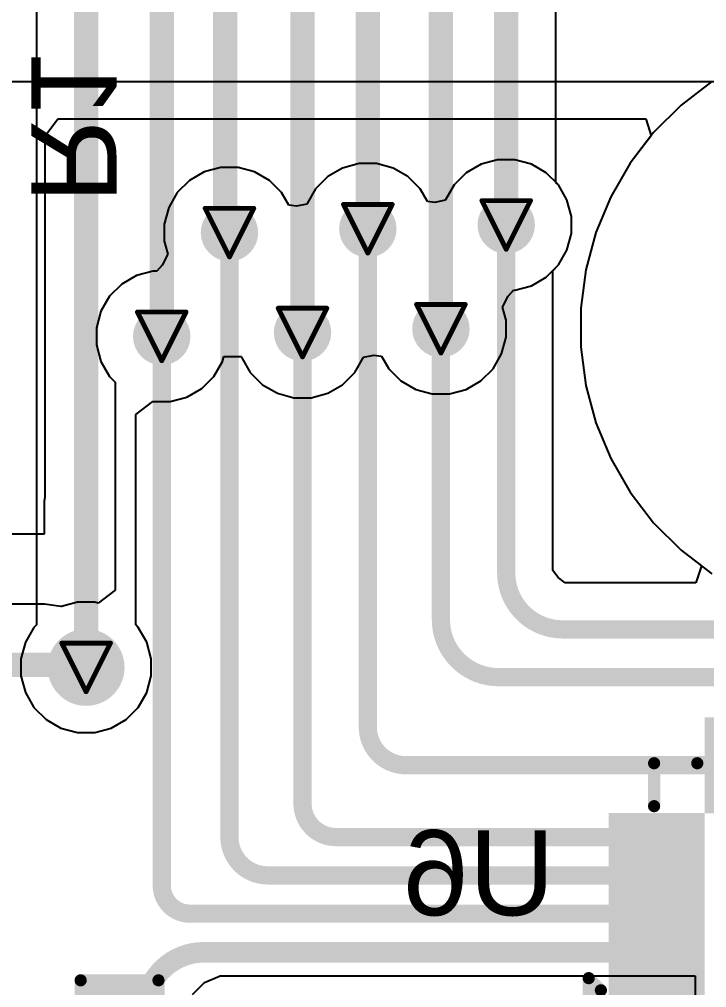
# Model space of a CAD drawing. Header units: inches. Extents: x -0.7 to 8.56, y -0.56 to 6.25.
# Drawn here: x -0.0874 to 0.1951, y 1.4007 to 1.7988 of the extents above; entities that cross this region are included whole.
import ezdxf

# ---------------------------------------------------------------- set-up
doc = ezdxf.new("R2010")
doc.units = ezdxf.units.IN
doc.header["$MEASUREMENT"] = 0
for name, color, linetype in [('Bottom Layer', 5, 'Continuous'), ('Bottom Overlay', 54, 'Continuous'), ('Bottom Paste', 16, 'Continuous'), ('Bottom Solder', 6, 'Continuous'), ('Drill Drawing', 1, 'Continuous'), ('Multi-Layer', 9, 'Continuous'), ('Top Layer', 1, 'Continuous'), ('Top Solder', 216, 'Continuous'), ('Via Holes', 16, 'Continuous')]:
    doc.layers.add(name, color=color, linetype=linetype)
doc.styles.add('Arial', font='', dxfattribs={"height": 0.2})
doc.styles.get('Arial').set_extended_font_data('Arial')

# ---------------------------------------------------------------- blocks, each defined once
blk = doc.blocks.new('20_QFN_3_3__B_47')
at = {"layer": 'Bottom Layer'}
for points in [[(-0.0374, 0.07677), (-0.02559, 0.07677), (-0.02559, 0.04528), (-0.0374, 0.04528)], [(-0.02165, 0.07677), (-0.00984, 0.07677), (-0.00984, 0.04528), (-0.02165, 0.04528)], [(-0.00591, 0.07677), (0.00591, 0.07677), (0.00591, 0.04528), (-0.00591, 0.04528)], [(0.00984, 0.07677), (0.02165, 0.07677), (0.02165, 0.04528), (0.00984, 0.04528)], [(0.02559, 0.07677), (0.0374, 0.07677), (0.0374, 0.04528), (0.02559, 0.04528)], [(-0.07677, 0.02559), (-0.07677, 0.0374), (-0.04528, 0.0374), (-0.04528, 0.02559)], [(0.04528, 0.02559), (0.04528, 0.0374), (0.07677, 0.0374), (0.07677, 0.02559)], [(-0.02953, 0.02953), (0.02953, 0.02953), (0.02953, -0.02953), (-0.02953, -0.02953)], [(-0.07677, 0.00984), (-0.07677, 0.02165), (-0.04528, 0.02165), (-0.04528, 0.00984)], [(0.04528, 0.00984), (0.04528, 0.02165), (0.07677, 0.02165), (0.07677, 0.00984)], [(-0.07677, -0.00591), (-0.07677, 0.00591), (-0.04528, 0.00591), (-0.04528, -0.00591)], [(0.04528, -0.00591), (0.04528, 0.00591), (0.07677, 0.00591), (0.07677, -0.00591)], [(-0.07677, -0.02165), (-0.07677, -0.00984), (-0.04528, -0.00984), (-0.04528, -0.02165)], [(0.04528, -0.02165), (0.04528, -0.00984), (0.07677, -0.00984), (0.07677, -0.02165)], [(-0.07677, -0.0374), (-0.07677, -0.02559), (-0.04528, -0.02559), (-0.04528, -0.0374)], [(0.04528, -0.0374), (0.04528, -0.02559), (0.07677, -0.02559), (0.07677, -0.0374)], [(-0.0374, -0.04528), (-0.02559, -0.04528), (-0.02559, -0.07677), (-0.0374, -0.07677)], [(-0.02165, -0.04528), (-0.00984, -0.04528), (-0.00984, -0.07677), (-0.02165, -0.07677)], [(-0.00591, -0.04528), (0.00591, -0.04528), (0.00591, -0.07677), (-0.00591, -0.07677)], [(0.00984, -0.04528), (0.02165, -0.04528), (0.02165, -0.07677), (0.00984, -0.07677)], [(0.02559, -0.04528), (0.0374, -0.04528), (0.0374, -0.07677), (0.02559, -0.07677)]]:
    blk.add_hatch(color=5, dxfattribs=at).paths.add_polyline_path(points)
at = {"layer": 'Bottom Paste'}
for points in [[(-0.0374, 0.07677), (-0.02559, 0.07677), (-0.02559, 0.04528), (-0.0374, 0.04528)], [(-0.02165, 0.07677), (-0.00984, 0.07677), (-0.00984, 0.04528), (-0.02165, 0.04528)], [(-0.00591, 0.07677), (0.00591, 0.07677), (0.00591, 0.04528), (-0.00591, 0.04528)], [(0.00984, 0.07677), (0.02165, 0.07677), (0.02165, 0.04528), (0.00984, 0.04528)], [(0.02559, 0.07677), (0.0374, 0.07677), (0.0374, 0.04528), (0.02559, 0.04528)], [(-0.07677, 0.02559), (-0.07677, 0.0374), (-0.04528, 0.0374), (-0.04528, 0.02559)], [(0.04528, 0.02559), (0.04528, 0.0374), (0.07677, 0.0374), (0.07677, 0.02559)], [(-0.02953, 0.02953), (0.02953, 0.02953), (0.02953, -0.02953), (-0.02953, -0.02953)], [(-0.07677, 0.00984), (-0.07677, 0.02165), (-0.04528, 0.02165), (-0.04528, 0.00984)], [(0.04528, 0.00984), (0.04528, 0.02165), (0.07677, 0.02165), (0.07677, 0.00984)], [(-0.07677, -0.00591), (-0.07677, 0.00591), (-0.04528, 0.00591), (-0.04528, -0.00591)], [(0.04528, -0.00591), (0.04528, 0.00591), (0.07677, 0.00591), (0.07677, -0.00591)], [(-0.07677, -0.02165), (-0.07677, -0.00984), (-0.04528, -0.00984), (-0.04528, -0.02165)], [(0.04528, -0.02165), (0.04528, -0.00984), (0.07677, -0.00984), (0.07677, -0.02165)], [(-0.07677, -0.0374), (-0.07677, -0.02559), (-0.04528, -0.02559), (-0.04528, -0.0374)], [(0.04528, -0.0374), (0.04528, -0.02559), (0.07677, -0.02559), (0.07677, -0.0374)], [(-0.0374, -0.04528), (-0.02559, -0.04528), (-0.02559, -0.07677), (-0.0374, -0.07677)], [(-0.02165, -0.04528), (-0.00984, -0.04528), (-0.00984, -0.07677), (-0.02165, -0.07677)], [(-0.00591, -0.04528), (0.00591, -0.04528), (0.00591, -0.07677), (-0.00591, -0.07677)], [(0.00984, -0.04528), (0.02165, -0.04528), (0.02165, -0.07677), (0.00984, -0.07677)], [(0.02559, -0.04528), (0.0374, -0.04528), (0.0374, -0.07677), (0.02559, -0.07677)]]:
    blk.add_hatch(color=16, dxfattribs=at).paths.add_polyline_path(points)
at = {"layer": 'Bottom Solder'}
for points in [[(-0.0414, 0.08077), (-0.02159, 0.08077), (-0.02159, 0.04128), (-0.0414, 0.04128)], [(-0.02565, 0.08077), (-0.00584, 0.08077), (-0.00584, 0.04128), (-0.02565, 0.04128)], [(-0.00991, 0.08077), (0.00991, 0.08077), (0.00991, 0.04128), (-0.00991, 0.04128)], [(0.00584, 0.08077), (0.02565, 0.08077), (0.02565, 0.04128), (0.00584, 0.04128)], [(0.02159, 0.08077), (0.0414, 0.08077), (0.0414, 0.04128), (0.02159, 0.04128)], [(-0.08077, 0.02159), (-0.08077, 0.0414), (-0.04128, 0.0414), (-0.04128, 0.02159)], [(0.04128, 0.02159), (0.04128, 0.0414), (0.08077, 0.0414), (0.08077, 0.02159)], [(-0.03353, 0.03353), (0.03353, 0.03353), (0.03353, -0.03353), (-0.03353, -0.03353)], [(-0.08077, 0.00584), (-0.08077, 0.02565), (-0.04128, 0.02565), (-0.04128, 0.00584)], [(0.04128, 0.00584), (0.04128, 0.02565), (0.08077, 0.02565), (0.08077, 0.00584)], [(-0.08077, -0.00991), (-0.08077, 0.00991), (-0.04128, 0.00991), (-0.04128, -0.00991)], [(0.04128, -0.00991), (0.04128, 0.00991), (0.08077, 0.00991), (0.08077, -0.00991)], [(-0.08077, -0.02565), (-0.08077, -0.00584), (-0.04128, -0.00584), (-0.04128, -0.02565)], [(0.04128, -0.02565), (0.04128, -0.00584), (0.08077, -0.00584), (0.08077, -0.02565)], [(-0.08077, -0.0414), (-0.08077, -0.02159), (-0.04128, -0.02159), (-0.04128, -0.0414)], [(0.04128, -0.0414), (0.04128, -0.02159), (0.08077, -0.02159), (0.08077, -0.0414)], [(-0.0414, -0.04128), (-0.02159, -0.04128), (-0.02159, -0.08077), (-0.0414, -0.08077)], [(-0.02565, -0.04128), (-0.00584, -0.04128), (-0.00584, -0.08077), (-0.02565, -0.08077)], [(-0.00991, -0.04128), (0.00991, -0.04128), (0.00991, -0.08077), (-0.00991, -0.08077)], [(0.00584, -0.04128), (0.02565, -0.04128), (0.02565, -0.08077), (0.00584, -0.08077)], [(0.02159, -0.04128), (0.0414, -0.04128), (0.0414, -0.08077), (0.02159, -0.08077)]]:
    blk.add_hatch(color=6, dxfattribs=at).paths.add_polyline_path(points)
at = {"layer": 'Bottom Overlay'}
for points in [[(-0.06214, 0.06187, 0.005, 0.005, 0), (-0.04439, 0.06187, 0.005, 0.005, 0)], [(-0.06214, 0.06187, 0.005, 0.005, 0), (-0.06214, 0.04421, 0.005, 0.005, 0)], [(0.04439, 0.06187, 0.005, 0.005, 0), (0.06214, 0.06187, 0.005, 0.005, 0)], [(0.06214, 0.04421, 0.005, 0.005, 0), (0.06214, 0.06187, 0.005, 0.005, 0)], [(-0.08902, -0.0265, 0.005, 0.005, 0), (-0.08402, -0.0315, 0.005, 0.005, 0)], [(-0.08902, -0.0365, 0.005, 0.005, 0), (-0.08902, -0.0265, 0.005, 0.005, 0)], [(-0.08902, -0.0365, 0.005, 0.005, 0), (-0.08402, -0.0315, 0.005, 0.005, 0)], [(-0.06214, -0.04421, 0.005, 0.005, 0), (-0.06214, -0.06187, 0.005, 0.005, 0)], [(0.06214, -0.06187, 0.005, 0.005, 0), (0.06214, -0.04421, 0.005, 0.005, 0)], [(-0.06214, -0.06187, 0.005, 0.005, 0), (-0.04439, -0.06187, 0.005, 0.005, 0)], [(0.04439, -0.06187, 0.005, 0.005, 0), (0.06214, -0.06187, 0.005, 0.005, 0)]]:
    blk.add_lwpolyline(points, format="xyseb", dxfattribs=at)
for points in [[(-0.06339, 0.06187, 0.0025, 0.0025, 1), (-0.06089, 0.06187, 0.0025, 0.0025, 1)], [(-0.06339, 0.06187, 0.0025, 0.0025, 1), (-0.06089, 0.06187, 0.0025, 0.0025, 1)], [(-0.04564, 0.06187, 0.0025, 0.0025, 1), (-0.04314, 0.06187, 0.0025, 0.0025, 1)], [(0.04314, 0.06187, 0.0025, 0.0025, 1), (0.04564, 0.06187, 0.0025, 0.0025, 1)], [(0.06089, 0.06187, 0.0025, 0.0025, 1), (0.06339, 0.06187, 0.0025, 0.0025, 1)], [(0.06089, 0.06187, 0.0025, 0.0025, 1), (0.06339, 0.06187, 0.0025, 0.0025, 1)], [(-0.06339, 0.04421, 0.0025, 0.0025, 1), (-0.06089, 0.04421, 0.0025, 0.0025, 1)], [(0.06089, 0.04421, 0.0025, 0.0025, 1), (0.06339, 0.04421, 0.0025, 0.0025, 1)], [(-0.09027, -0.0265, 0.0025, 0.0025, 1), (-0.08777, -0.0265, 0.0025, 0.0025, 1)], [(-0.09027, -0.0265, 0.0025, 0.0025, 1), (-0.08777, -0.0265, 0.0025, 0.0025, 1)], [(-0.08527, -0.0315, 0.0025, 0.0025, 1), (-0.08277, -0.0315, 0.0025, 0.0025, 1)], [(-0.08527, -0.0315, 0.0025, 0.0025, 1), (-0.08277, -0.0315, 0.0025, 0.0025, 1)], [(-0.09027, -0.0365, 0.0025, 0.0025, 1), (-0.08777, -0.0365, 0.0025, 0.0025, 1)], [(-0.09027, -0.0365, 0.0025, 0.0025, 1), (-0.08777, -0.0365, 0.0025, 0.0025, 1)], [(-0.06339, -0.04421, 0.0025, 0.0025, 1), (-0.06089, -0.04421, 0.0025, 0.0025, 1)], [(0.06089, -0.04421, 0.0025, 0.0025, 1), (0.06339, -0.04421, 0.0025, 0.0025, 1)], [(-0.06339, -0.06187, 0.0025, 0.0025, 1), (-0.06089, -0.06187, 0.0025, 0.0025, 1)], [(-0.06339, -0.06187, 0.0025, 0.0025, 1), (-0.06089, -0.06187, 0.0025, 0.0025, 1)], [(-0.04564, -0.06187, 0.0025, 0.0025, 1), (-0.04314, -0.06187, 0.0025, 0.0025, 1)], [(0.04314, -0.06187, 0.0025, 0.0025, 1), (0.04564, -0.06187, 0.0025, 0.0025, 1)], [(0.06089, -0.06187, 0.0025, 0.0025, 1), (0.06339, -0.06187, 0.0025, 0.0025, 1)], [(0.06089, -0.06187, 0.0025, 0.0025, 1), (0.06339, -0.06187, 0.0025, 0.0025, 1)]]:
    blk.add_lwpolyline(points, format="xyseb", close=True, dxfattribs=at)
blk = doc.blocks.new('C___0402_B_77')
at = {"layer": 'Bottom Layer'}
for points in [[(-0.0095, 0.0125), (-0.0095, -0.0125), (-0.0275, -0.0125), (-0.0275, 0.0125)], [(0.0275, 0.0125), (0.0275, -0.0125), (0.0095, -0.0125), (0.0095, 0.0125)]]:
    blk.add_hatch(color=5, dxfattribs=at).paths.add_polyline_path(points)
at = {"layer": 'Bottom Paste'}
for points in [[(-0.0095, 0.0125), (-0.0095, -0.0125), (-0.0275, -0.0125), (-0.0275, 0.0125)], [(0.0275, 0.0125), (0.0275, -0.0125), (0.0095, -0.0125), (0.0095, 0.0125)]]:
    blk.add_hatch(color=16, dxfattribs=at).paths.add_polyline_path(points)
at = {"layer": 'Bottom Solder'}
for points in [[(-0.00714, 0.01486), (-0.00714, -0.01486), (-0.02986, -0.01486), (-0.02986, 0.01486)], [(0.02986, 0.01486), (0.02986, -0.01486), (0.00714, -0.01486), (0.00714, 0.01486)]]:
    blk.add_hatch(color=6, dxfattribs=at).paths.add_polyline_path(points)
at = {"layer": 'Bottom Overlay'}
for points in [[(-0.031, -0.016, 0.005, 0.005, 0), (-0.031, 0.016, 0.005, 0.005, 0)], [(-0.031, 0.016, 0.005, 0.005, 0), (-0.011, 0.016, 0.005, 0.005, 0)], [(0.031, 0.016, 0.005, 0.005, 0), (0.011, 0.016, 0.005, 0.005, 0)], [(0.031, -0.016, 0.005, 0.005, 0), (0.031, 0.016, 0.005, 0.005, 0)], [(-0.011, -0.016, 0.005, 0.005, 0), (-0.031, -0.016, 0.005, 0.005, 0)], [(0.011, -0.016, 0.005, 0.005, 0), (0.031, -0.016, 0.005, 0.005, 0)]]:
    blk.add_lwpolyline(points, format="xyseb", dxfattribs=at)
for points in [[(-0.03225, 0.016, 0.0025, 0.0025, 1), (-0.02975, 0.016, 0.0025, 0.0025, 1)], [(-0.03225, 0.016, 0.0025, 0.0025, 1), (-0.02975, 0.016, 0.0025, 0.0025, 1)], [(-0.01225, 0.016, 0.0025, 0.0025, 1), (-0.00975, 0.016, 0.0025, 0.0025, 1)], [(0.00975, 0.016, 0.0025, 0.0025, 1), (0.01225, 0.016, 0.0025, 0.0025, 1)], [(0.02975, 0.016, 0.0025, 0.0025, 1), (0.03225, 0.016, 0.0025, 0.0025, 1)], [(0.02975, 0.016, 0.0025, 0.0025, 1), (0.03225, 0.016, 0.0025, 0.0025, 1)], [(-0.03225, -0.016, 0.0025, 0.0025, 1), (-0.02975, -0.016, 0.0025, 0.0025, 1)], [(-0.03225, -0.016, 0.0025, 0.0025, 1), (-0.02975, -0.016, 0.0025, 0.0025, 1)], [(-0.01225, -0.016, 0.0025, 0.0025, 1), (-0.00975, -0.016, 0.0025, 0.0025, 1)], [(0.00975, -0.016, 0.0025, 0.0025, 1), (0.01225, -0.016, 0.0025, 0.0025, 1)], [(0.02975, -0.016, 0.0025, 0.0025, 1), (0.03225, -0.016, 0.0025, 0.0025, 1)], [(0.02975, -0.016, 0.0025, 0.0025, 1), (0.03225, -0.016, 0.0025, 0.0025, 1)]]:
    blk.add_lwpolyline(points, format="xyseb", close=True, dxfattribs=at)

msp = doc.modelspace()

# ---------------------------------------------------------------- hatches: boundary and pattern name
at = {"layer": 'Bottom Layer'}
h = msp.add_hatch(color=5, dxfattribs=at)
edge = h.paths.add_edge_path()
edge.add_arc((0.05583, 1.71273), 0.01181, 0, 360)
h = msp.add_hatch(color=5, dxfattribs=at)
edge = h.paths.add_edge_path()
edge.add_arc((0.11273, 1.7143), 0.01181, 0, 360)
h = msp.add_hatch(color=5, dxfattribs=at)
edge = h.paths.add_edge_path()
edge.add_arc((-0.00107, 1.71115), 0.01181, 0, 360)
h = msp.add_hatch(color=5, dxfattribs=at)
edge = h.paths.add_edge_path()
edge.add_arc((-0.02891, 1.66848), 0.01181, 0, 360)
h = msp.add_hatch(color=5, dxfattribs=at)
edge = h.paths.add_edge_path()
edge.add_arc((0.02897, 1.67006), 0.01181, 0, 360)
h = msp.add_hatch(color=5, dxfattribs=at)
edge = h.paths.add_edge_path()
edge.add_arc((0.08587, 1.67163), 0.01181, 0, 360)
h = msp.add_hatch(color=5, dxfattribs=at)
edge = h.paths.add_edge_path()
edge.add_arc((-0.06, 1.53237), 0.01181, 0, 360)
at = {"layer": 'Bottom Solder'}
h = msp.add_hatch(color=6, dxfattribs=at)
edge = h.paths.add_edge_path()
edge.add_arc((-0.06, 1.53237), 0.01581, 0, 360)
at = {"layer": 'Top Layer'}
h = msp.add_hatch(color=1, dxfattribs=at)
edge = h.paths.add_edge_path()
edge.add_arc((0.05583, 1.71273), 0.01181, 0, 360)
h = msp.add_hatch(color=1, dxfattribs=at)
edge = h.paths.add_edge_path()
edge.add_arc((0.11273, 1.7143), 0.01181, 0, 360)
h = msp.add_hatch(color=1, dxfattribs=at)
edge = h.paths.add_edge_path()
edge.add_arc((-0.00107, 1.71115), 0.01181, 0, 360)
h = msp.add_hatch(color=1, dxfattribs=at)
edge = h.paths.add_edge_path()
edge.add_arc((-0.02891, 1.66848), 0.01181, 0, 360)
h = msp.add_hatch(color=1, dxfattribs=at)
edge = h.paths.add_edge_path()
edge.add_arc((0.02897, 1.67006), 0.01181, 0, 360)
h = msp.add_hatch(color=1, dxfattribs=at)
edge = h.paths.add_edge_path()
edge.add_arc((0.08587, 1.67163), 0.01181, 0, 360)
h = msp.add_hatch(color=1, dxfattribs=at)
edge = h.paths.add_edge_path()
edge.add_arc((-0.06, 1.53237), 0.01181, 0, 360)
at = {"layer": 'Top Solder'}
h = msp.add_hatch(color=216, dxfattribs=at)
edge = h.paths.add_edge_path()
edge.add_arc((-0.06, 1.53237), 0.01581, 0, 360)
at = {"layer": 'Via Holes'}
h = msp.add_hatch(color=7, dxfattribs=at)
edge = h.paths.add_edge_path()
edge.add_arc((0.11273, 1.7143), 0.00591, 0, 360)
h = msp.add_hatch(color=7, dxfattribs=at)
edge = h.paths.add_edge_path()
edge.add_arc((-0.00107, 1.71115), 0.00591, 0, 360)
h = msp.add_hatch(color=7, dxfattribs=at)
edge = h.paths.add_edge_path()
edge.add_arc((0.05583, 1.71273), 0.00591, 0, 360)
h = msp.add_hatch(color=7, dxfattribs=at)
edge = h.paths.add_edge_path()
edge.add_arc((0.08587, 1.67163), 0.00591, 0, 360)
h = msp.add_hatch(color=7, dxfattribs=at)
edge = h.paths.add_edge_path()
edge.add_arc((-0.02891, 1.66848), 0.00591, 0, 360)
h = msp.add_hatch(color=7, dxfattribs=at)
edge = h.paths.add_edge_path()
edge.add_arc((0.02897, 1.67006), 0.00591, 0, 360)
h = msp.add_hatch(color=7, dxfattribs=at)
edge = h.paths.add_edge_path()
edge.add_arc((-0.06, 1.53237), 0.00591, 0, 360)

# ---------------------------------------------------------------- linework, layer by layer
at = {"layer": 'Bottom Layer'}
for p, q in [((-0.15508, 1.77325), (0.39015, 1.77325)), ((-0.07679, 1.75095), (-0.07164, 1.75795)), ((-0.07164, 1.75795), (0.1702, 1.75795)), ((0.1702, 1.75795), (0.17231, 1.75095)), ((-0.07679, 1.60236), (-0.07679, 1.75095)), ((0.17231, 1.75095), (0.16365, 1.73967)), ((0.1092, 1.74111), (0.10238, 1.73928)), ((0.11626, 1.74111), (0.1092, 1.74111)), ((0.12308, 1.73928), (0.11626, 1.74111)), ((-0.01142, 1.73614), (-0.01754, 1.73261)), ((-0.0046, 1.73796), (-0.01142, 1.73614)), ((0.00246, 1.73796), (-0.0046, 1.73796)), ((0.00928, 1.73614), (0.00246, 1.73796)), ((0.01539, 1.73261), (0.00928, 1.73614)), ((0.04548, 1.73771), (0.03936, 1.73418)), ((0.0523, 1.73954), (0.04548, 1.73771)), ((0.05936, 1.73954), (0.0523, 1.73954)), ((0.06618, 1.73771), (0.05936, 1.73954)), ((0.07229, 1.73418), (0.06618, 1.73771)), ((0.10238, 1.73928), (0.09627, 1.73575)), ((0.12919, 1.73575), (0.12308, 1.73928)), ((0.16365, 1.73967), (0.1557, 1.72589)), ((-0.01754, 1.73261), (-0.02253, 1.72762)), ((0.02038, 1.72762), (0.01539, 1.73261)), ((0.03936, 1.73418), (0.03437, 1.72919)), ((0.07728, 1.72919), (0.07229, 1.73418)), ((0.09627, 1.73575), (0.09127, 1.73076)), ((0.13418, 1.73076), (0.12919, 1.73575)), ((0.03437, 1.72919), (0.03084, 1.72308)), ((0.08031, 1.72395), (0.07728, 1.72919)), ((0.09127, 1.73076), (0.08774, 1.72465)), ((0.13771, 1.72465), (0.13418, 1.73076)), ((-0.02253, 1.72762), (-0.02606, 1.7215)), ((0.02341, 1.72237), (0.02038, 1.72762)), ((0.08335, 1.72358), (0.08031, 1.72395)), ((0.08769, 1.72445), (0.08335, 1.72358)), ((0.08774, 1.72465), (0.08769, 1.72445)), ((0.13954, 1.71783), (0.13771, 1.72465)), ((0.1557, 1.72589), (0.1496, 1.71118)), ((-0.02606, 1.7215), (-0.02788, 1.71468)), ((0.02645, 1.72201), (0.02341, 1.72237)), ((0.03079, 1.72288), (0.02645, 1.72201)), ((0.03084, 1.72308), (0.03079, 1.72288)), ((0.13954, 1.71077), (0.13954, 1.71783)), ((-0.02788, 1.71468), (-0.02788, 1.70762)), ((0.13771, 1.70395), (0.13954, 1.71077)), ((0.1496, 1.71118), (0.14548, 1.69581)), ((-0.02788, 1.70762), (-0.02646, 1.70229)), ((-0.02646, 1.70229), (-0.02871, 1.69783)), ((0.13418, 1.69784), (0.13771, 1.70395)), ((-0.02871, 1.69783), (-0.03096, 1.69529)), ((0.13184, 1.6955), (0.13418, 1.69784)), ((-0.03926, 1.69347), (-0.04537, 1.68994)), ((-0.03244, 1.69529), (-0.03926, 1.69347)), ((-0.03096, 1.69529), (-0.03244, 1.69529)), ((0.13184, 1.57228), (0.13184, 1.6955)), ((0.14548, 1.69581), (0.14341, 1.68003)), ((-0.04537, 1.68994), (-0.05036, 1.68495)), ((-0.05036, 1.68495), (-0.05389, 1.67883)), ((-0.05389, 1.67883), (-0.05572, 1.67201)), ((0.14341, 1.68003), (0.14341, 1.66411)), ((-0.05572, 1.67201), (-0.05572, 1.66495)), ((-0.05572, 1.66495), (-0.05389, 1.65814)), ((0.14341, 1.66411), (0.14548, 1.64833)), ((-0.05389, 1.65814), (-0.05036, 1.65202)), ((-0.05036, 1.65202), (-0.04803, 1.64968)), ((-0.04803, 1.64968), (-0.04803, 1.56417)), ((0.14548, 1.64833), (0.1496, 1.63296)), ((0.1496, 1.63296), (0.1557, 1.61825)), ((0.1557, 1.61825), (0.16365, 1.60447)), ((0.16365, 1.60447), (0.17334, 1.59184)), ((-0.07709, 1.60088), (-0.07679, 1.60236)), ((-0.07709, 1.58736), (-0.07709, 1.60088)), ((0.17334, 1.59184), (0.1846, 1.58058)), ((-0.09061, 1.58736), (-0.07709, 1.58736)), ((0.1846, 1.58058), (0.19304, 1.57411)), ((0.19304, 1.57411), (0.19066, 1.56711)), ((0.13414, 1.5694), (0.13184, 1.57228)), ((0.13702, 1.56711), (0.13414, 1.5694)), ((0.19066, 1.56711), (0.13702, 1.56711)), ((-0.04803, 1.56417), (-0.05503, 1.55879)), ((-0.07709, 1.55831), (-0.17008, 1.55831)), ((-0.07037, 1.55736), (-0.07709, 1.55831)), ((-0.07709, 1.55831), (-0.07709, 1.55831)), ((-0.07009, 1.55743), (-0.07037, 1.55736)), ((-0.06353, 1.55918), (-0.07009, 1.55743)), ((-0.05647, 1.55918), (-0.06353, 1.55918)), ((-0.05503, 1.55879), (-0.05647, 1.55918)), ((-0.01133, 1.40282), (-0.00483, 1.40551)), ((-0.00483, 1.40551), (-0.00132, 1.40551)), ((-0.00132, 1.40551), (-0.00132, 1.40551)), ((-0.00132, 1.40551), (0.19039, 1.40551)), ((0.19039, 1.40551), (0.19039, 1.38583)), ((-0.01629, 1.39786), (-0.01133, 1.40282))]:
    msp.add_line(p, q, dxfattribs=at)
for points in [[(0.05583, 1.50787, 0.0075, 0.0075, 0), (0.05583, 1.71273, 0.0075, 0.0075, 0)], [(0.11273, 1.57123, 0.0075, 0.0075, 0), (0.11273, 1.7143, 0.0075, 0.0075, 0)], [(-0.00107, 1.4626, 0.0075, 0.0075, 0), (-0.00107, 1.71115, 0.0075, 0.0075, 0)], [(-0.02891, 1.44277, 0.0075, 0.0075, 0), (-0.02891, 1.66848, 0.0075, 0.0075, 0)], [(0.02897, 1.47638, 0.0075, 0.0075, 0), (0.02897, 1.67006, 0.0075, 0.0075, 0)], [(0.08587, 1.55207, 0.0075, 0.0075, 0), (0.08587, 1.67163, 0.0075, 0.0075, 0)], [(0.13597, 1.54799, 0.0075, 0.0075, -0.414214), (0.11273, 1.57123, 0.0075, 0.0075, 0)], [(0.10957, 1.52836, 0.0075, 0.0075, -0.414214), (0.08587, 1.55207, 0.0075, 0.0075, 0)], [(0.13597, 1.54799, 0.0075, 0.0075, 0), (0.24977, 1.54799, 0.0075, 0.0075, 0)], [(-0.12358, 1.53346, 0.01, 0.01, 0), (-0.06786, 1.53346, 0.01, 0.01, 0)], [(-0.06786, 1.53346, 0.01, 0.01, -0.414214), (-0.06677, 1.53237, 0.01, 0.01, 0)], [(0.10957, 1.52836, 0.0075, 0.0075, 0), (0.20774, 1.52836, 0.0075, 0.0075, 0)], [(0.07158, 1.49213, 0.0075, 0.0075, -0.414214), (0.05583, 1.50787, 0.0075, 0.0075, 0)], [(0.07158, 1.49213, 0.0075, 0.0075, 0), (0.20417, 1.49213, 0.0075, 0.0075, 0)], [(0.04275, 1.4626, 0.0075, 0.0075, -0.414214), (0.02897, 1.47638, 0.0075, 0.0075, 0)], [(0.01467, 1.44685, 0.0075, 0.0075, -0.414214), (-0.00107, 1.4626, 0.0075, 0.0075, 0)], [(0.04275, 1.4626, 0.0075, 0.0075, 0), (0.17465, 1.4626, 0.0075, 0.0075, 0)], [(0.01467, 1.44685, 0.0075, 0.0075, 0), (0.17465, 1.44685, 0.0075, 0.0075, 0)], [(-0.01724, 1.4311, 0.0075, 0.0075, -0.414214), (-0.02891, 1.44277, 0.0075, 0.0075, 0)], [(-0.01724, 1.4311, 0.0075, 0.0075, 0), (0.17465, 1.4311, 0.0075, 0.0075, 0)], [(-0.03102, 1.40544, 0.0085, 0.0085, -0.238449), (-0.01168, 1.41522, 0.0085, 0.0085, 0)], [(-0.01168, 1.41522, 0.0085, 0.0085, 0), (0.17452, 1.41522, 0.0085, 0.0085, 0)], [(-0.038, 1.39596, 0.0085, 0.0085, 0), (-0.03102, 1.40544, 0.0085, 0.0085, 0)]]:
    msp.add_lwpolyline(points, format="xyseb", dxfattribs=at)
for points in [[(0.05395, 1.71273, 0.00375, 0.00375, 1), (0.0577, 1.71273, 0.00375, 0.00375, 1)], [(0.11085, 1.7143, 0.00375, 0.00375, 1), (0.1146, 1.7143, 0.00375, 0.00375, 1)], [(-0.00295, 1.71115, 0.00375, 0.00375, 1), (0.0008, 1.71115, 0.00375, 0.00375, 1)], [(-0.03078, 1.66848, 0.00375, 0.00375, 1), (-0.02703, 1.66848, 0.00375, 0.00375, 1)], [(0.02709, 1.67006, 0.00375, 0.00375, 1), (0.03084, 1.67006, 0.00375, 0.00375, 1)], [(0.08399, 1.67163, 0.00375, 0.00375, 1), (0.08774, 1.67163, 0.00375, 0.00375, 1)], [(0.11085, 1.57123, 0.00375, 0.00375, 1), (0.1146, 1.57123, 0.00375, 0.00375, 1)], [(0.11085, 1.57123, 0.00375, 0.00375, 1), (0.1146, 1.57123, 0.00375, 0.00375, 1)], [(0.08399, 1.55207, 0.00375, 0.00375, 1), (0.08774, 1.55207, 0.00375, 0.00375, 1)], [(0.08399, 1.55207, 0.00375, 0.00375, 1), (0.08774, 1.55207, 0.00375, 0.00375, 1)], [(0.13409, 1.54799, 0.00375, 0.00375, 1), (0.13784, 1.54799, 0.00375, 0.00375, 1)], [(0.13409, 1.54799, 0.00375, 0.00375, 1), (0.13784, 1.54799, 0.00375, 0.00375, 1)], [(-0.07036, 1.53346, 0.005, 0.005, 1), (-0.06536, 1.53346, 0.005, 0.005, 1)], [(-0.07036, 1.53346, 0.005, 0.005, 1), (-0.06536, 1.53346, 0.005, 0.005, 1)], [(-0.06927, 1.53237, 0.005, 0.005, 1), (-0.06427, 1.53237, 0.005, 0.005, 1)], [(0.10769, 1.52836, 0.00375, 0.00375, 1), (0.11144, 1.52836, 0.00375, 0.00375, 1)], [(0.10769, 1.52836, 0.00375, 0.00375, 1), (0.11144, 1.52836, 0.00375, 0.00375, 1)], [(0.05395, 1.50787, 0.00375, 0.00375, 1), (0.0577, 1.50787, 0.00375, 0.00375, 1)], [(0.05395, 1.50787, 0.00375, 0.00375, 1), (0.0577, 1.50787, 0.00375, 0.00375, 1)], [(0.0697, 1.49213, 0.00375, 0.00375, 1), (0.07345, 1.49213, 0.00375, 0.00375, 1)], [(0.0697, 1.49213, 0.00375, 0.00375, 1), (0.07345, 1.49213, 0.00375, 0.00375, 1)], [(0.02709, 1.47638, 0.00375, 0.00375, 1), (0.03084, 1.47638, 0.00375, 0.00375, 1)], [(0.02709, 1.47638, 0.00375, 0.00375, 1), (0.03084, 1.47638, 0.00375, 0.00375, 1)], [(-0.00295, 1.4626, 0.00375, 0.00375, 1), (0.0008, 1.4626, 0.00375, 0.00375, 1)], [(-0.00295, 1.4626, 0.00375, 0.00375, 1), (0.0008, 1.4626, 0.00375, 0.00375, 1)], [(0.04087, 1.4626, 0.00375, 0.00375, 1), (0.04462, 1.4626, 0.00375, 0.00375, 1)], [(0.04087, 1.4626, 0.00375, 0.00375, 1), (0.04462, 1.4626, 0.00375, 0.00375, 1)], [(0.17277, 1.4626, 0.00375, 0.00375, 1), (0.17652, 1.4626, 0.00375, 0.00375, 1)], [(0.0128, 1.44685, 0.00375, 0.00375, 1), (0.01655, 1.44685, 0.00375, 0.00375, 1)], [(0.0128, 1.44685, 0.00375, 0.00375, 1), (0.01655, 1.44685, 0.00375, 0.00375, 1)], [(0.17277, 1.44685, 0.00375, 0.00375, 1), (0.17652, 1.44685, 0.00375, 0.00375, 1)], [(-0.03078, 1.44277, 0.00375, 0.00375, 1), (-0.02703, 1.44277, 0.00375, 0.00375, 1)], [(-0.03078, 1.44277, 0.00375, 0.00375, 1), (-0.02703, 1.44277, 0.00375, 0.00375, 1)], [(-0.01912, 1.4311, 0.00375, 0.00375, 1), (-0.01537, 1.4311, 0.00375, 0.00375, 1)], [(-0.01912, 1.4311, 0.00375, 0.00375, 1), (-0.01537, 1.4311, 0.00375, 0.00375, 1)], [(0.17277, 1.4311, 0.00375, 0.00375, 1), (0.17652, 1.4311, 0.00375, 0.00375, 1)], [(-0.0138, 1.41522, 0.00425, 0.00425, 1), (-0.00955, 1.41522, 0.00425, 0.00425, 1)], [(-0.0138, 1.41522, 0.00425, 0.00425, 1), (-0.00955, 1.41522, 0.00425, 0.00425, 1)], [(0.17239, 1.41522, 0.00425, 0.00425, 1), (0.17664, 1.41522, 0.00425, 0.00425, 1)], [(-0.03314, 1.40544, 0.00425, 0.00425, 1), (-0.02889, 1.40544, 0.00425, 0.00425, 1)], [(-0.03314, 1.40544, 0.00425, 0.00425, 1), (-0.02889, 1.40544, 0.00425, 0.00425, 1)]]:
    msp.add_lwpolyline(points, format="xyseb", close=True, dxfattribs=at)
at = {"layer": 'Drill Drawing'}
for points in [[(0.10273, 1.7243, 0.002, 0.002, 0), (0.12273, 1.7243, 0.002, 0.002, 0)], [(0.10273, 1.7243, 0.002, 0.002, 0), (0.11273, 1.7043, 0.002, 0.002, 0)], [(0.11273, 1.7043, 0.002, 0.002, 0), (0.12273, 1.7243, 0.002, 0.002, 0)], [(-0.01107, 1.72115, 0.002, 0.002, 0), (0.00893, 1.72115, 0.002, 0.002, 0)], [(-0.01107, 1.72115, 0.002, 0.002, 0), (-0.00107, 1.70115, 0.002, 0.002, 0)], [(-0.00107, 1.70115, 0.002, 0.002, 0), (0.00893, 1.72115, 0.002, 0.002, 0)], [(0.04583, 1.72273, 0.002, 0.002, 0), (0.06583, 1.72273, 0.002, 0.002, 0)], [(0.04583, 1.72273, 0.002, 0.002, 0), (0.05583, 1.70273, 0.002, 0.002, 0)], [(0.05583, 1.70273, 0.002, 0.002, 0), (0.06583, 1.72273, 0.002, 0.002, 0)], [(0.01897, 1.68006, 0.002, 0.002, 0), (0.03897, 1.68006, 0.002, 0.002, 0)], [(0.01897, 1.68006, 0.002, 0.002, 0), (0.02897, 1.66006, 0.002, 0.002, 0)], [(0.02897, 1.66006, 0.002, 0.002, 0), (0.03897, 1.68006, 0.002, 0.002, 0)], [(0.07587, 1.68163, 0.002, 0.002, 0), (0.09587, 1.68163, 0.002, 0.002, 0)], [(0.07587, 1.68163, 0.002, 0.002, 0), (0.08587, 1.66163, 0.002, 0.002, 0)], [(0.08587, 1.66163, 0.002, 0.002, 0), (0.09587, 1.68163, 0.002, 0.002, 0)], [(-0.03891, 1.67848, 0.002, 0.002, 0), (-0.01891, 1.67848, 0.002, 0.002, 0)], [(-0.03891, 1.67848, 0.002, 0.002, 0), (-0.02891, 1.65848, 0.002, 0.002, 0)], [(-0.02891, 1.65848, 0.002, 0.002, 0), (-0.01891, 1.67848, 0.002, 0.002, 0)], [(-0.07, 1.54237, 0.002, 0.002, 0), (-0.05, 1.54237, 0.002, 0.002, 0)], [(-0.07, 1.54237, 0.002, 0.002, 0), (-0.06, 1.52237, 0.002, 0.002, 0)], [(-0.06, 1.52237, 0.002, 0.002, 0), (-0.05, 1.54237, 0.002, 0.002, 0)]]:
    msp.add_lwpolyline(points, format="xyseb", dxfattribs=at)
for points in [[(0.10223, 1.7243, 0.001, 0.001, 1), (0.10323, 1.7243, 0.001, 0.001, 1)], [(0.10223, 1.7243, 0.001, 0.001, 1), (0.10323, 1.7243, 0.001, 0.001, 1)], [(0.12223, 1.7243, 0.001, 0.001, 1), (0.12323, 1.7243, 0.001, 0.001, 1)], [(0.12223, 1.7243, 0.001, 0.001, 1), (0.12323, 1.7243, 0.001, 0.001, 1)], [(-0.01157, 1.72115, 0.001, 0.001, 1), (-0.01057, 1.72115, 0.001, 0.001, 1)], [(-0.01157, 1.72115, 0.001, 0.001, 1), (-0.01057, 1.72115, 0.001, 0.001, 1)], [(0.00843, 1.72115, 0.001, 0.001, 1), (0.00943, 1.72115, 0.001, 0.001, 1)], [(0.00843, 1.72115, 0.001, 0.001, 1), (0.00943, 1.72115, 0.001, 0.001, 1)], [(0.04533, 1.72273, 0.001, 0.001, 1), (0.04633, 1.72273, 0.001, 0.001, 1)], [(0.04533, 1.72273, 0.001, 0.001, 1), (0.04633, 1.72273, 0.001, 0.001, 1)], [(0.06533, 1.72273, 0.001, 0.001, 1), (0.06633, 1.72273, 0.001, 0.001, 1)], [(0.06533, 1.72273, 0.001, 0.001, 1), (0.06633, 1.72273, 0.001, 0.001, 1)], [(0.11223, 1.7043, 0.001, 0.001, 1), (0.11323, 1.7043, 0.001, 0.001, 1)], [(0.11223, 1.7043, 0.001, 0.001, 1), (0.11323, 1.7043, 0.001, 0.001, 1)], [(-0.00157, 1.70115, 0.001, 0.001, 1), (-0.00057, 1.70115, 0.001, 0.001, 1)], [(-0.00157, 1.70115, 0.001, 0.001, 1), (-0.00057, 1.70115, 0.001, 0.001, 1)], [(0.05533, 1.70273, 0.001, 0.001, 1), (0.05633, 1.70273, 0.001, 0.001, 1)], [(0.05533, 1.70273, 0.001, 0.001, 1), (0.05633, 1.70273, 0.001, 0.001, 1)], [(0.01847, 1.68006, 0.001, 0.001, 1), (0.01947, 1.68006, 0.001, 0.001, 1)], [(0.01847, 1.68006, 0.001, 0.001, 1), (0.01947, 1.68006, 0.001, 0.001, 1)], [(0.03847, 1.68006, 0.001, 0.001, 1), (0.03947, 1.68006, 0.001, 0.001, 1)], [(0.03847, 1.68006, 0.001, 0.001, 1), (0.03947, 1.68006, 0.001, 0.001, 1)], [(0.07537, 1.68163, 0.001, 0.001, 1), (0.07637, 1.68163, 0.001, 0.001, 1)], [(0.07537, 1.68163, 0.001, 0.001, 1), (0.07637, 1.68163, 0.001, 0.001, 1)], [(0.09537, 1.68163, 0.001, 0.001, 1), (0.09637, 1.68163, 0.001, 0.001, 1)], [(0.09537, 1.68163, 0.001, 0.001, 1), (0.09637, 1.68163, 0.001, 0.001, 1)], [(-0.03941, 1.67848, 0.001, 0.001, 1), (-0.03841, 1.67848, 0.001, 0.001, 1)], [(-0.03941, 1.67848, 0.001, 0.001, 1), (-0.03841, 1.67848, 0.001, 0.001, 1)], [(-0.01941, 1.67848, 0.001, 0.001, 1), (-0.01841, 1.67848, 0.001, 0.001, 1)], [(-0.01941, 1.67848, 0.001, 0.001, 1), (-0.01841, 1.67848, 0.001, 0.001, 1)], [(0.02847, 1.66006, 0.001, 0.001, 1), (0.02947, 1.66006, 0.001, 0.001, 1)], [(0.02847, 1.66006, 0.001, 0.001, 1), (0.02947, 1.66006, 0.001, 0.001, 1)], [(0.08537, 1.66163, 0.001, 0.001, 1), (0.08637, 1.66163, 0.001, 0.001, 1)], [(0.08537, 1.66163, 0.001, 0.001, 1), (0.08637, 1.66163, 0.001, 0.001, 1)], [(-0.02941, 1.65848, 0.001, 0.001, 1), (-0.02841, 1.65848, 0.001, 0.001, 1)], [(-0.02941, 1.65848, 0.001, 0.001, 1), (-0.02841, 1.65848, 0.001, 0.001, 1)], [(-0.0705, 1.54237, 0.001, 0.001, 1), (-0.0695, 1.54237, 0.001, 0.001, 1)], [(-0.0705, 1.54237, 0.001, 0.001, 1), (-0.0695, 1.54237, 0.001, 0.001, 1)], [(-0.0505, 1.54237, 0.001, 0.001, 1), (-0.0495, 1.54237, 0.001, 0.001, 1)], [(-0.0505, 1.54237, 0.001, 0.001, 1), (-0.0495, 1.54237, 0.001, 0.001, 1)], [(-0.0605, 1.52237, 0.001, 0.001, 1), (-0.0595, 1.52237, 0.001, 0.001, 1)], [(-0.0605, 1.52237, 0.001, 0.001, 1), (-0.0595, 1.52237, 0.001, 0.001, 1)]]:
    msp.add_lwpolyline(points, format="xyseb", close=True, dxfattribs=at)
at = {"layer": 'Multi-Layer'}
for p, q in [((0.19723, 1.77325), (0.1846, 1.76356)), ((0.1846, 1.76356), (0.17334, 1.7523)), ((0.17334, 1.7523), (0.16365, 1.73967)), ((0.16365, 1.73967), (0.1557, 1.72589)), ((0.1557, 1.72589), (0.1496, 1.71118)), ((0.1496, 1.71118), (0.14548, 1.69581)), ((0.14548, 1.69581), (0.14341, 1.68003)), ((0.14341, 1.68003), (0.14341, 1.67207)), ((0.14341, 1.67207), (0.14341, 1.67207)), ((0.14341, 1.67207), (0.14341, 1.66411)), ((0.14341, 1.66411), (0.14548, 1.64833)), ((0.14548, 1.64833), (0.1496, 1.63296)), ((0.1496, 1.63296), (0.1557, 1.61825)), ((0.1557, 1.61825), (0.16365, 1.60447)), ((0.16365, 1.60447), (0.17334, 1.59184)), ((0.17334, 1.59184), (0.1846, 1.58058)), ((0.1846, 1.58058), (0.19723, 1.57089))]:
    msp.add_line(p, q, dxfattribs=at)
at = {"layer": 'Top Layer'}
for p, q in [((0.13312, 1.73182), (0.13312, 1.95585)), ((-0.08039, 1.94248), (-0.08039, 1.5499)), ((0.19723, 1.77325), (0.1846, 1.76356)), ((0.1846, 1.76356), (0.17334, 1.7523)), ((0.17334, 1.7523), (0.16365, 1.73967)), ((0.16365, 1.73967), (0.1557, 1.72589)), ((0.13418, 1.73076), (0.13312, 1.73182)), ((0.13771, 1.72465), (0.13418, 1.73076)), ((0.13954, 1.71783), (0.13771, 1.72465)), ((0.1557, 1.72589), (0.1496, 1.71118)), ((0.13954, 1.71077), (0.13954, 1.71783)), ((0.13771, 1.70395), (0.13954, 1.71077)), ((0.1496, 1.71118), (0.14548, 1.69581)), ((0.13418, 1.69784), (0.13771, 1.70395)), ((0.12919, 1.69285), (0.13418, 1.69784)), ((0.12308, 1.68932), (0.12919, 1.69285)), ((0.14548, 1.69581), (0.14341, 1.68003)), ((0.11626, 1.68749), (0.12308, 1.68932)), ((0.11125, 1.68049), (0.1135, 1.68496)), ((0.1135, 1.68496), (0.11575, 1.68749)), ((0.11575, 1.68749), (0.11626, 1.68749)), ((0.11268, 1.67516), (0.11125, 1.68049)), ((0.14341, 1.68003), (0.14341, 1.66411)), ((0.11268, 1.6681), (0.11268, 1.67516)), ((0.11085, 1.66128), (0.11268, 1.6681)), ((0.054, 1.65991), (0.05835, 1.66077)), ((0.05835, 1.66077), (0.06139, 1.66041)), ((0.06139, 1.66041), (0.06441, 1.65517)), ((0.10732, 1.65517), (0.11085, 1.66128)), ((0.14341, 1.66411), (0.14548, 1.64833)), ((-0.00745, 1.65202), (-0.00392, 1.65814)), ((-0.00392, 1.65814), (-0.00338, 1.66016)), ((-0.00338, 1.66016), (0.00386, 1.66016)), ((0.00386, 1.66016), (0.00398, 1.65971)), ((0.00398, 1.65971), (0.00751, 1.65359)), ((0.05042, 1.65359), (0.05395, 1.65971)), ((0.05395, 1.65971), (0.054, 1.65991)), ((0.00751, 1.65359), (0.0125, 1.6486)), ((0.04543, 1.6486), (0.05042, 1.65359)), ((0.06441, 1.65517), (0.06941, 1.65018)), ((0.10233, 1.65018), (0.10732, 1.65517)), ((-0.01245, 1.64703), (-0.00745, 1.65202)), ((0.0125, 1.6486), (0.01862, 1.64507)), ((0.03932, 1.64507), (0.04543, 1.6486)), ((0.06941, 1.65018), (0.07552, 1.64665)), ((0.09622, 1.64665), (0.10233, 1.65018)), ((0.14548, 1.64833), (0.1496, 1.63296)), ((-0.01856, 1.6435), (-0.01245, 1.64703)), ((0.01862, 1.64507), (0.02544, 1.64325)), ((0.0325, 1.64325), (0.03932, 1.64507)), ((0.07552, 1.64665), (0.08234, 1.64482)), ((0.08234, 1.64482), (0.0894, 1.64482)), ((0.0894, 1.64482), (0.09622, 1.64665)), ((-0.03961, 1.63635), (-0.03261, 1.64172)), ((-0.03261, 1.64172), (-0.03244, 1.64167)), ((-0.03244, 1.64167), (-0.02538, 1.64167)), ((-0.02538, 1.64167), (-0.01856, 1.6435)), ((0.02544, 1.64325), (0.0325, 1.64325)), ((-0.03961, 1.5499), (-0.03961, 1.63635)), ((0.1496, 1.63296), (0.1557, 1.61825)), ((0.1557, 1.61825), (0.16365, 1.60447)), ((0.16365, 1.60447), (0.17334, 1.59184)), ((0.17334, 1.59184), (0.1846, 1.58058)), ((0.1846, 1.58058), (0.19723, 1.57089)), ((-0.08145, 1.54883), (-0.08498, 1.54272)), ((-0.08039, 1.5499), (-0.08145, 1.54883)), ((-0.03855, 1.54883), (-0.03961, 1.5499)), ((-0.03502, 1.54272), (-0.03855, 1.54883)), ((-0.08498, 1.54272), (-0.08681, 1.5359)), ((-0.03319, 1.5359), (-0.03502, 1.54272)), ((-0.08681, 1.5359), (-0.08681, 1.52884)), ((-0.03319, 1.52884), (-0.03319, 1.5359)), ((-0.08681, 1.52884), (-0.08498, 1.52202)), ((-0.03502, 1.52202), (-0.03319, 1.52884)), ((-0.08498, 1.52202), (-0.08145, 1.51591)), ((-0.03855, 1.51591), (-0.03502, 1.52202)), ((-0.08145, 1.51591), (-0.07646, 1.51092)), ((-0.04354, 1.51092), (-0.03855, 1.51591)), ((-0.07646, 1.51092), (-0.07035, 1.50739)), ((-0.04965, 1.50739), (-0.04354, 1.51092)), ((-0.07035, 1.50739), (-0.06353, 1.50556)), ((-0.06353, 1.50556), (-0.05647, 1.50556)), ((-0.05647, 1.50556), (-0.04965, 1.50739))]:
    msp.add_line(p, q, dxfattribs=at)
for points in [[(-0.02891, 1.66848, 0.01, 0.01, 0), (-0.02891, 2.09443, 0.01, 0.01, 0)], [(-0.00286, 1.71273, 0.01, 0.01, 0), (-0.00286, 2.06823, 0.01, 0.01, 0)], [(0.02897, 1.67163, 0.01, 0.01, 0), (0.02897, 2.03604, 0.01, 0.01, 0)], [(0.05583, 1.71273, 0.01, 0.01, 0), (0.05583, 2.00889, 0.01, 0.01, 0)], [(0.08587, 1.67163, 0.01, 0.01, 0), (0.08587, 1.98537, 0.01, 0.01, 0)], [(-0.06, 1.53237, 0.01, 0.01, 0), (-0.06, 1.96, 0.01, 0.01, 0)], [(0.11273, 1.7143, 0.01, 0.01, 0), (0.11273, 1.96, 0.01, 0.01, 0)], [(0.11273, 1.71273, 0.01, 0.01, 0), (0.11273, 1.7143, 0.01, 0.01, 0)]]:
    msp.add_lwpolyline(points, format="xyseb", dxfattribs=at)
for points in [[(-0.00536, 1.71273, 0.005, 0.005, 1), (-0.00036, 1.71273, 0.005, 0.005, 1)], [(0.05333, 1.71273, 0.005, 0.005, 1), (0.05833, 1.71273, 0.005, 0.005, 1)], [(0.11023, 1.7143, 0.005, 0.005, 1), (0.11523, 1.7143, 0.005, 0.005, 1)], [(0.11023, 1.7143, 0.005, 0.005, 1), (0.11523, 1.7143, 0.005, 0.005, 1)], [(0.11023, 1.71273, 0.005, 0.005, 1), (0.11523, 1.71273, 0.005, 0.005, 1)], [(0.02647, 1.67163, 0.005, 0.005, 1), (0.03147, 1.67163, 0.005, 0.005, 1)], [(0.08337, 1.67163, 0.005, 0.005, 1), (0.08837, 1.67163, 0.005, 0.005, 1)], [(-0.03141, 1.66848, 0.005, 0.005, 1), (-0.02641, 1.66848, 0.005, 0.005, 1)], [(-0.0625, 1.53237, 0.005, 0.005, 1), (-0.0575, 1.53237, 0.005, 0.005, 1)]]:
    msp.add_lwpolyline(points, format="xyseb", close=True, dxfattribs=at)

# ---------------------------------------------------------------- block references
msp.add_blockref('20_QFN_3_3__B_47', (0.23567, 1.4311))
at = {"rotation": 270}
msp.add_blockref('C___0402_B_77', (-0.04625, 1.37271), dxfattribs=at)

# ---------------------------------------------------------------- texts
at = {"layer": 'Bottom Overlay', "style": 'Arial', "text_generation_flag": 2}
msp.add_text('R1', height=0.035, rotation=270, dxfattribs=at).set_placement((-0.08251, 1.72314))
msp.add_text('U6', height=0.035, dxfattribs=at).set_placement((0.1327, 1.43044))

doc.saveas('drawing.dxf')
